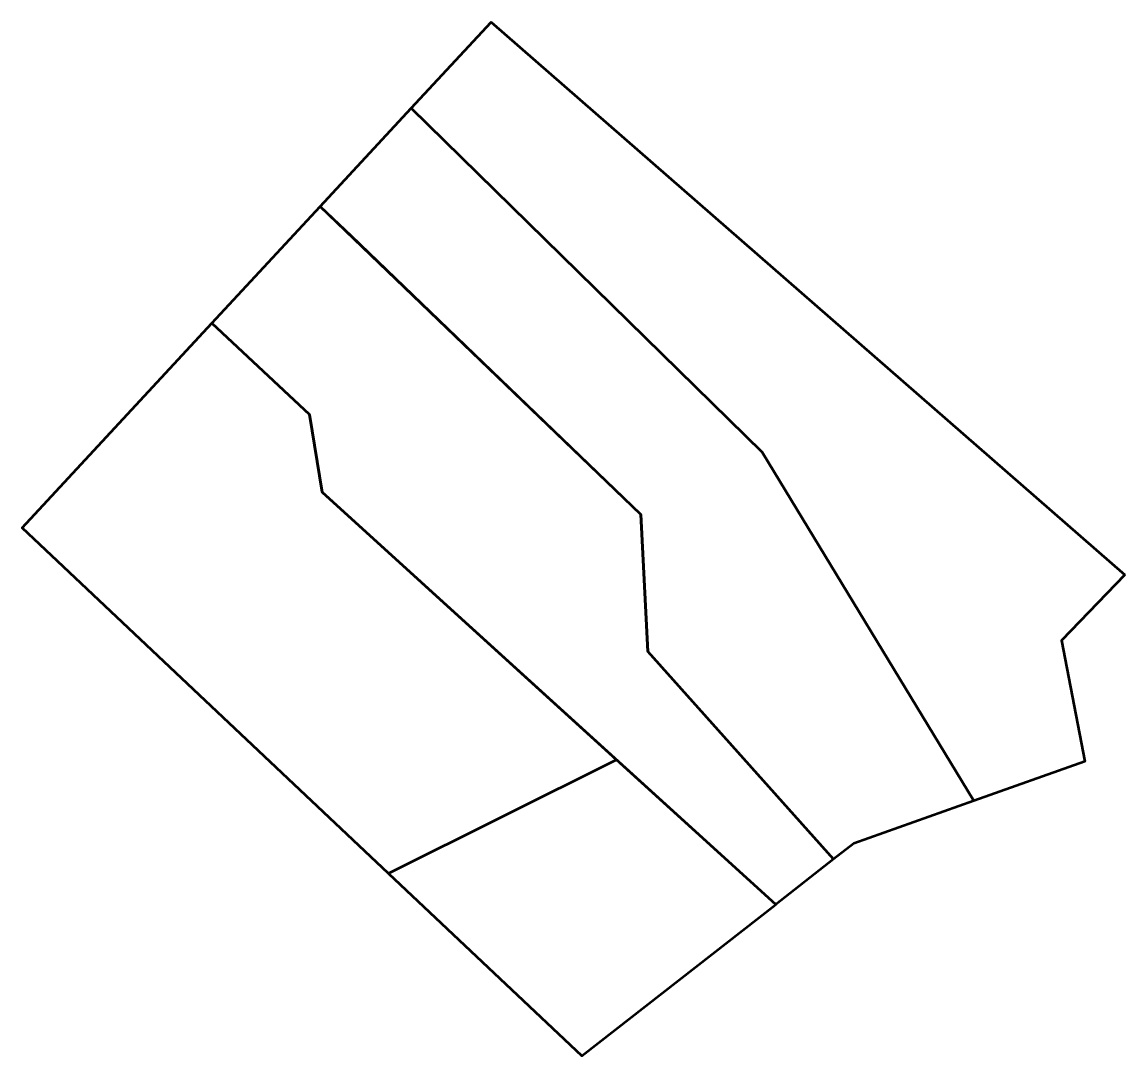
# Model space of a CAD drawing. Header units: metres. Extents: x 807540.8 to 807638.5, y 9157403.6 to 9157495.2.
import ezdxf

# ---------------------------------------------------------------- set-up
doc = ezdxf.new("R2010")
doc.units = ezdxf.units.M
doc.header["$MEASUREMENT"] = 0
doc.layers.add('2868-21077', color=1, linetype='Continuous')

msp = doc.modelspace()

# ---------------------------------------------------------------- linework, layer by layer
at = {"layer": '2868-21077', "color": 40, "lineweight": 53, "true_color": 0xffbb00}
msp.add_lwpolyline([(807638.538, 9157446.278), (807632.919, 9157440.449), (807634.983, 9157429.727), (807625.138, 9157426.232), (807606.409, 9157457.128), (807575.316, 9157487.588), (807582.404, 9157495.229)], close=True, dxfattribs=at)
at = {"layer": '2868-21077', "color": 6, "lineweight": 53, "true_color": 0xff00ff}
for points in [[(807606.409, 9157457.128), (807625.138, 9157426.232), (807614.512, 9157422.459), (807612.734, 9157421.071), (807596.266, 9157439.466), (807595.656, 9157451.617), (807567.261, 9157478.905), (807575.316, 9157487.588)], [(807607.61, 9157417.069), (807593.5, 9157429.89), (807573.312, 9157419.796), (807590.428, 9157403.65)]]:
    msp.add_lwpolyline(points, close=True, dxfattribs=at)
at = {"layer": '2868-21077', "color": 131, "lineweight": 53, "true_color": 0xbbffff}
msp.add_lwpolyline([(807595.656, 9157451.617), (807596.266, 9157439.466), (807612.734, 9157421.071), (807607.61, 9157417.069), (807567.421, 9157453.585), (807566.296, 9157460.481), (807557.654, 9157468.55), (807567.261, 9157478.905), (807569.987, 9157476.285)], close=True, dxfattribs=at)
at = {"layer": '2868-21077', "color": 3, "lineweight": 53, "true_color": 0x00ff00}
msp.add_lwpolyline([(807566.296, 9157460.481), (807567.421, 9157453.585), (807593.5, 9157429.89), (807573.312, 9157419.796), (807540.841, 9157450.426), (807557.654, 9157468.55)], close=True, dxfattribs=at)

doc.saveas('drawing.dxf')
